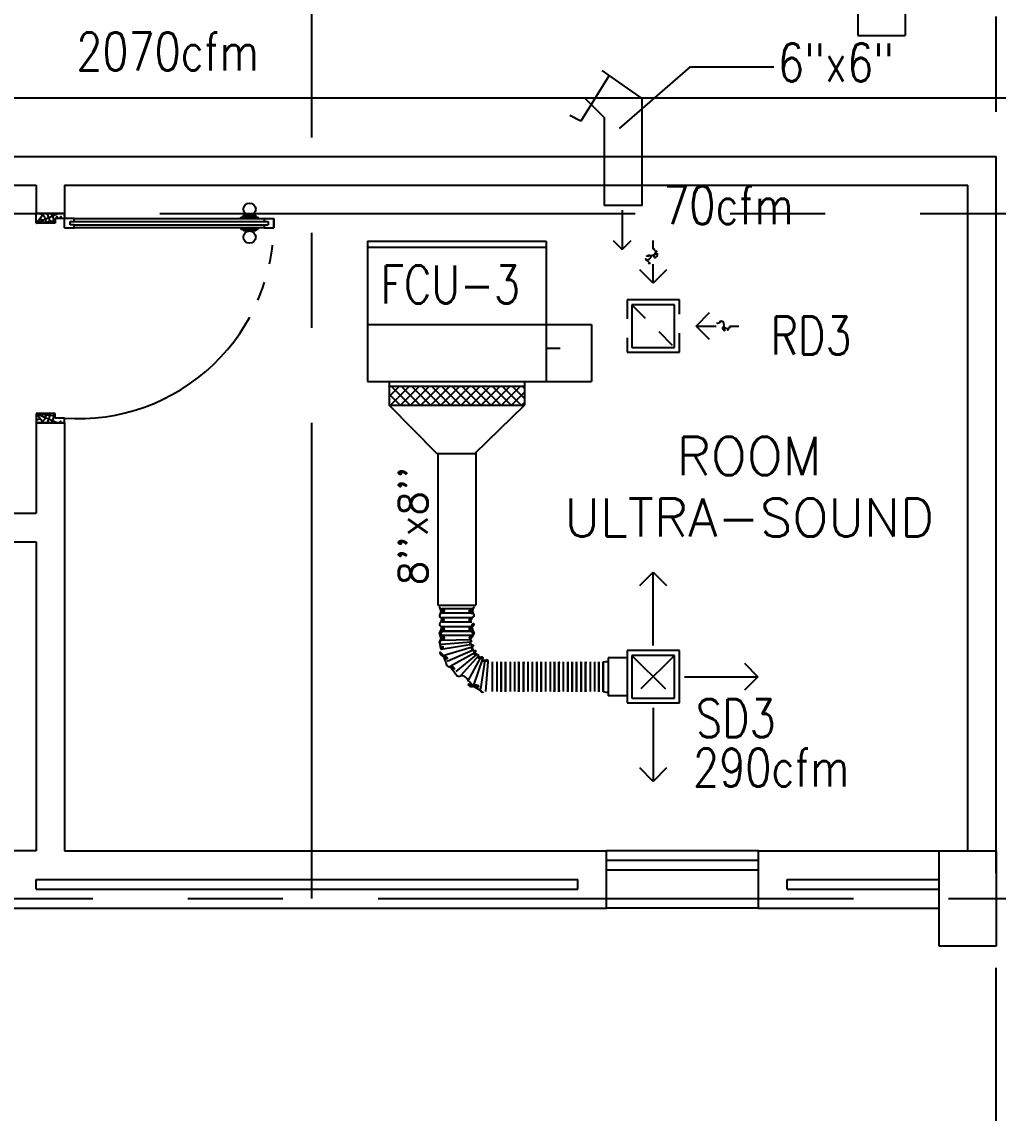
# Model space of a CAD drawing. Extents: x 417866230.2 to 417866327.8, y 43498045.5 to 43498135.4.
# Drawn here: x 417866269.07 to 417866274.21, y 43498061.97 to 43498067.71 of the extents above; entities that cross this region are included whole.
import ezdxf
from ezdxf.enums import TextEntityAlignment as Align

# ---------------------------------------------------------------- set-up
doc = ezdxf.new("R2010")
doc.units = 0
doc.header["$MEASUREMENT"] = 0
doc.linetypes.add('CENTERX2', pattern=[4, 2.5, -0.5, 0.5, -0.5])
doc.linetypes.add('HIDDEN', pattern=[0.375, 0.25, -0.125])
doc.layers.get('0').update_dxf_attribs({"linetype": 'CONTINUOUS'})
for name, color, linetype in [('AXES', 11, 'CENTERX2'), ('COL', 9, 'CONTINUOUS'), ('DOOR', 9, 'CONTINUOUS'), ('DUCT', 6, 'CONTINUOUS'), ('FCU', 6, 'CONTINUOUS'), ('HAT', 12, 'CONTINUOUS'), ('INSUL', 9, 'CONTINUOUS'), ('M-AC-FLEX', 3, 'CONTINUOUS'), ('M-EGU.', 2, 'CONTINUOUS'), ('RM-NAME', 9, 'CONTINUOUS'), ('SCD', 2, 'CONTINUOUS'), ('WALL', 4, 'CONTINUOUS'), ('WIN', 9, 'CONTINUOUS')]:
    doc.layers.add(name, color=color, linetype=linetype)
doc.styles.add('ROMANS', font='ROMANS.shx', dxfattribs={"width": 0.6})

# ---------------------------------------------------------------- blocks, each defined once
blk = doc.blocks.new('RM1')
at = {"layer": 'RM-NAME', "style": 'ROMANS'}
for tag, p in [('ROOMNAME1', (0, 323.8)), ('ROOMNAME2', (0, 0))]:
    blk.add_attdef(tag, text='', height=200, dxfattribs=at).set_placement(p, align=Align.MIDDLE)
blk = doc.blocks.new('A$C74DC60CF')
at = {"layer": 'DOOR', "color": 0, "linetype": 'ByBlock'}
for p, q in [((80.9, 1200), (80.9, 1250)), ((130.9, 1250), (80.9, 1250)), ((80.9, 1250), (130.9, 1250)), ((97.9, 1200), (97.9, 1220)), ((97.9, 1220), (113.9, 1220)), ((113.9, 1200), (113.9, 1220)), ((130.9, 1200), (130.9, 1250)), ((64.7, 1155), (64.7, 1090.2)), ((73.7, 1155), (64.7, 1155)), ((73.7, 1077.6), (73.7, 1167.6)), ((80.9, 1167.6), (73.7, 1167.6)), ((73.7, 1155), (73.7, 1090.2)), ((80.9, 1200), (97.9, 1200)), ((113.9, 1200), (130.9, 1200)), ((130.9, 1167.6), (138.1, 1167.6)), ((138.1, 1077.6), (138.1, 1167.6)), ((138.1, 1155), (138.1, 1090.2)), ((138.1, 1155), (147.1, 1155)), ((147.1, 1155), (147.1, 1090.2)), ((73.7, 1090.2), (64.7, 1090.2)), ((138.1, 1090.2), (147.1, 1090.2)), ((80.9, 1077.6), (73.7, 1077.6)), ((130.9, 1077.6), (138.1, 1077.6)), ((97.9, 200), (80.9, 200)), ((80.9, 200), (80.9, 150)), ((97.9, 180), (97.9, 200)), ((113.9, 180), (97.9, 180)), ((130.9, 200), (113.9, 200)), ((113.9, 200), (113.9, 180)), ((130.9, 150), (130.9, 200)), ((55.9, 150), (55.9, 0)), ((55.9, 150), (80.9, 150)), ((130.9, 150), (80.9, 150)), ((80.9, 150), (80.9, 100)), ((1130.9, 150), (1130.9, 100)), ((1155.9, 150), (1130.9, 150)), ((1155.9, 150), (1155.9, 0)), ((1155.9, 0), (1155.9, 150)), ((80.9, 100), (105.9, 100)), ((105.9, 100), (105.9, 0)), ((1130.9, 100), (1105.9, 100)), ((1105.9, 100), (1105.9, 0)), ((105.9, 0), (55.9, 0)), ((1105.9, 0), (1155.9, 0))]:
    blk.add_line(p, q, dxfattribs=at)
at = {"layer": 'DOOR', "linetype": 'ByBlock'}
for p, q in [((80.9, 200), (80.9, 1200)), ((97.9, 200), (97.9, 1200)), ((113.9, 200), (113.9, 1200)), ((130.9, 1200), (130.9, 200))]:
    blk.add_line(p, q, dxfattribs=at)
at = {"layer": 'DOOR', "color": 9, "linetype": 'ByBlock'}
for p, q in [((105.9, 0), (55.9, 113.7)), ((105.9, 0), (92.6, 100)), ((1105.9, 0), (1155.9, 113.7)), ((1105.9, 0), (1119.3, 100)), ((105.9, 0), (55.9, 40.1)), ((1105.9, 0), (1155.9, 40.1))]:
    blk.add_line(p, q, dxfattribs=at)
at = {"layer": 'DOOR', "color": 0, "linetype": 'ByBlock'}
for centre in [(32.4, 1122.6), (179.5, 1122.6)]:
    blk.add_circle(centre, 32.4, dxfattribs=at)
at = {"layer": 'DOOR', "linetype": 'HIDDEN', "ltscale": 0.5}
blk.add_arc((105.9, 222.7), 1027.6, 355.9414, 91.39409, dxfattribs=at)
at = {"layer": 'DOOR', "color": 9, "linetype": 'ByBlock'}
for centre, radius, start, end in [((105.9, 0), 154.4, 103.71423, 108.89471), ((105.9, 0), 134.4, 100.71998, 111.84015), ((1105.9, 0), 134.4, 68.15985, 79.28002), ((1105.9, 0), 154.4, 71.10529, 76.28577), ((105.9, 0), 114.4, 102.62257, 115.91616), ((105.9, 0), 94.4, 90, 121.98181), ((105.9, 0), 74.4, 90, 132.22357), ((1105.9, 0), 94.4, 58.01819, 90), ((1105.9, 0), 74.4, 47.77643, 90), ((105.9, 0), 54.4, 90, 156.79262), ((105.9, 0), 34.4, 90, 180), ((105.9, 0), 14.4, 90, 180), ((1105.9, 0), 54.4, 23.20738, 90), ((1105.9, 0), 34.4, 0, 90), ((1105.9, 0), 14.4, 0, 90)]:
    blk.add_arc(centre, radius, start, end, dxfattribs=at)
blk = doc.blocks.new('*X118')
at = {"color": 0}
for p, q in [((23911.7, -1650.2), (23966, -1595.9)), ((23911.7, -1597.2), (23912.9, -1595.9)), ((23919, -1695.9), (24019, -1595.9)), ((24022.8, -1695.9), (23922.8, -1595.9)), ((23972, -1695.9), (24072, -1595.9)), ((24075.9, -1695.9), (23975.9, -1595.9)), ((24025.1, -1695.9), (24125.1, -1595.9)), ((24128.9, -1695.9), (24028.9, -1595.9)), ((24078.1, -1695.9), (24178.1, -1595.9)), ((24181.9, -1695.9), (24081.9, -1595.9)), ((24131.1, -1695.9), (24231.1, -1595.9)), ((24235, -1695.9), (24135, -1595.9)), ((24184.2, -1695.9), (24284.2, -1595.9)), ((24288, -1695.9), (24188, -1595.9)), ((24237.2, -1695.9), (24337.2, -1595.9)), ((24341, -1695.9), (24241, -1595.9)), ((24290.2, -1695.9), (24390.2, -1595.9)), ((24394.1, -1695.9), (24294.1, -1595.9)), ((24343.3, -1695.9), (24443.3, -1595.9)), ((24447.1, -1695.9), (24347.1, -1595.9)), ((24396.3, -1695.9), (24496.3, -1595.9)), ((24500.1, -1695.9), (24400.1, -1595.9)), ((24449.3, -1695.9), (24549.3, -1595.9)), ((24553.2, -1695.9), (24453.2, -1595.9)), ((24502.4, -1695.9), (24602.4, -1595.9)), ((24606.2, -1695.9), (24506.2, -1595.9)), ((24623.7, -1660.4), (24559.2, -1595.9)), ((24623.7, -1607.4), (24612.3, -1595.9)), ((23969.8, -1695.9), (23911.7, -1637.8)), ((24555.4, -1695.9), (24623.7, -1627.6)), ((23916.8, -1695.9), (23911.7, -1690.9)), ((24608.4, -1695.9), (24623.7, -1680.7))]:
    blk.add_line(p, q, dxfattribs=at)
blk = doc.blocks.new('WAP12')
at = {"color": 6}
for p, q in [((-558.8, 528.5), (381.2, 528.5)), ((-558.8, 528.5), (-558.8, -208.5)), ((381.2, 528.5), (381.2, -208.5)), ((-558.8, 91.5), (381.2, 91.5)), ((-558.8, -208.5), (381.2, -208.5))]:
    blk.add_line(p, q, dxfattribs=at)
at = {"color": 3}
for p, q in [((-558.8, 496.5), (381.2, 496.5)), ((381.2, 91.5), (619.2, 91.5)), ((619.2, 91.5), (619.2, -208.5)), ((381.2, -33.5), (454.5, -33.5)), ((-444.8, -208.5), (-444.8, -333.5)), ((267.2, -208.5), (267.2, -333.5)), ((381.2, -208.5), (619.2, -208.5)), ((-444.8, -233.5), (267.2, -233.5)), ((-444.8, -333.5), (267.2, -333.5))]:
    blk.add_line(p, q, dxfattribs=at)
at = {"color": 11}
blk.add_blockref('*X118', (-24356.5, 1362.4), dxfattribs=at)
blk = doc.blocks.new('9RCD')
at = {"color": 2}
blk.add_line((0, 407), (0, 450), dxfattribs=at)
at = {"layer": 'M-EGU.'}
for p, q in [((0, 225), (-70.7, 295.7)), ((0, 225), (0, 331.9)), ((70.7, 295.7), (0, 225)), ((-295.7, 70.7), (-225, 0)), ((112.5, 112.5), (-112.5, 112.5)), ((-112.5, 112.5), (-112.5, -112.5)), ((112.5, -112.5), (112.5, 112.5)), ((-225, 0), (-326.1, 0)), ((-225, 0), (-295.7, -70.7)), ((-112.5, -112.5), (112.5, -112.5))]:
    blk.add_line(p, q, dxfattribs=at)
at = {"layer": 'M-EGU.', "linetype": 'HIDDEN'}
for p, q in [((137.5, 137.5), (-137.5, 137.5)), ((-137.5, 137.5), (-137.5, -137.5)), ((137.5, -137.5), (137.5, 137.5)), ((-112.5, -112.5), (112.5, 112.5)), ((-137.5, -137.5), (137.5, -137.5))]:
    blk.add_line(p, q, dxfattribs=at)
at = {"layer": 'M-EGU.', "color": 2}
blk.add_line((-405.7, 0), (-450, 0), dxfattribs=at)
blk.add_lwpolyline([(0, 407, -0.187862), (18.4, 395.6, -0.202645), (23.4, 376.1, -0.616915), (-1.7, 368, 0.668708), (-25.3, 358.4, 0.194285), (-18.2, 340.4, 0.186051), (0, 331.9)], format="xyb", dxfattribs=at)
at = {"layer": 'M-EGU.'}
blk.add_lwpolyline([(-405.7, 0, -0.1324), (-394.5, 16.1, -0.15664), (-379.1, 22.4, -0.736612), (-366.5, -9, 0.774232), (-352.6, -39.4, 0.203349), (-331.5, -25.7, 0.193808), (-326.1, 0)], format="xyb", dxfattribs=at)

msp = doc.modelspace()

# ---------------------------------------------------------------- hatches: boundary and pattern name
at = {"layer": 'HAT'}
h = msp.add_hatch(dxfattribs=at)
h.set_pattern_fill('ANSI31', color=256, scale=300, style=0)
h.set_pattern_definition([(45, (0, 0), (-26.5165042945, 26.5165042945), [])])
h.paths.add_polyline_path([(417866274.1969, 43498063.3521), (417866273.8969, 43498063.3521), (417866273.8969, 43498063.1021), (417866274.1969, 43498063.1021)])
h.paths.add_polyline_path([(417866274.1969, 43498063.1021), (417866273.8969, 43498063.1021), (417866273.8969, 43498062.8521), (417866274.1969, 43498062.8521)])

# ---------------------------------------------------------------- linework, layer by layer
at = {"layer": 'AXES'}
for p, q in [((417866274.1969, 43498056.2378), (417866274.1969, 43498134.3745)), ((417866270.5969, 43498063.1021), (417866270.5969, 43498121.9221)), ((417866241.7969, 43498066.7021), (417866300.0369, 43498066.7021)), ((417866230.9454, 43498063.1021), (417866301.2369, 43498063.1021))]:
    msp.add_line(p, q, dxfattribs=at)
at = {"layer": 'COL'}
for p, q in [((417866273.8969, 43498063.3521), (417866274.1969, 43498063.3521)), ((417866273.8969, 43498062.8521), (417866273.8969, 43498063.3521)), ((417866274.1969, 43498063.3521), (417866274.1969, 43498062.8521)), ((417866274.1969, 43498062.8521), (417866273.8969, 43498062.8521))]:
    msp.add_line(p, q, dxfattribs=at)
at = {"layer": 'DUCT'}
for p, q in [((417866273.4683, 43498068.7973), (417866273.4683, 43498067.6389)), ((417866273.7183, 43498068.7973), (417866273.7183, 43498067.6389)), ((417866273.4683, 43498067.6389), (417866273.7183, 43498067.6389)), ((417866272.1615, 43498067.4281), (417866272.0113, 43498067.1887)), ((417866272.3346, 43498067.3068), (417866272.1247, 43498067.4538)), ((417866268.6154, 43498067.3108), (417866298.7033, 43498067.3108)), ((417866272.0346, 43498067.3068), (417866272.1346, 43498067.2068)), ((417866272.3346, 43498066.7447), (417866272.3346, 43498067.3068)), ((417866272.0113, 43498067.1887), (417866271.9549, 43498067.2175)), ((417866272.1346, 43498067.2068), (417866272.1346, 43498066.7447)), ((417866272.0113, 43498067.1887), (417866272.0113, 43498067.1887)), ((417866272.3346, 43498066.7447), (417866272.1346, 43498066.7447))]:
    msp.add_line(p, q, dxfattribs=at)
at = {"layer": 'DUCT', "color": 4, "linetype": 'Continuous'}
for p, q in [((417866272.2161, 43498067.1503), (417866272.5887, 43498067.4738)), ((417866272.5887, 43498067.4738), (417866273.0268, 43498067.4738))]:
    msp.add_line(p, q, dxfattribs=at)
at = {"layer": 'DUCT', "linetype": 'Continuous'}
for p, q in [((417866271.2549, 43498065.4418), (417866271.0034, 43498065.6951)), ((417866271.4549, 43498065.4418), (417866271.7154, 43498065.6951)), ((417866271.2549, 43498065.4418), (417866271.4549, 43498065.4418)), ((417866271.2594, 43498065.4418), (417866271.2594, 43498064.6438)), ((417866271.4594, 43498065.4461), (417866271.4594, 43498064.6438)), ((417866271.2594, 43498064.6438), (417866271.4594, 43498064.6438))]:
    msp.add_line(p, q, dxfattribs=at)
at = {"layer": 'INSUL'}
for p, q in [((417866269.1469, 43498063.2021), (417866271.9969, 43498063.2021)), ((417866269.1469, 43498063.1521), (417866269.1469, 43498063.2021)), ((417866271.9969, 43498063.1521), (417866271.9969, 43498063.2021)), ((417866273.0969, 43498063.1521), (417866273.0969, 43498063.2021)), ((417866273.0969, 43498063.2021), (417866273.8969, 43498063.2021)), ((417866269.1469, 43498063.1521), (417866271.9969, 43498063.1521)), ((417866273.0969, 43498063.1521), (417866273.8969, 43498063.1521))]:
    msp.add_line(p, q, dxfattribs=at)
at = {"layer": 'M-AC-FLEX', "color": 11}
for p, q in [((417866271.4379, 43498064.6249), (417866271.2808, 43498064.6249)), ((417866271.4379, 43498064.6249), (417866271.2808, 43498064.6249)), ((417866271.4379, 43498064.6249), (417866271.2808, 43498064.6249)), ((417866271.4379, 43498064.6249), (417866271.2808, 43498064.6249)), ((417866271.4379, 43498064.6014), (417866271.2808, 43498064.6014)), ((417866271.4379, 43498064.6014), (417866271.2808, 43498064.6014)), ((417866271.4379, 43498064.6014), (417866271.2808, 43498064.6014)), ((417866271.4379, 43498064.6014), (417866271.2808, 43498064.6014)), ((417866271.4379, 43498064.578), (417866271.2808, 43498064.578)), ((417866271.4379, 43498064.5545), (417866271.2808, 43498064.5545)), ((417866271.2806, 43498064.5314), (417866271.4377, 43498064.5314)), ((417866271.4377, 43498064.508), (417866271.2806, 43498064.508)), ((417866271.2806, 43498064.508), (417866271.4377, 43498064.508)), ((417866271.4377, 43498064.4845), (417866271.2806, 43498064.4845)), ((417866271.2806, 43498064.4611), (417866271.431, 43498064.4631)), ((417866271.4331, 43498064.45), (417866271.2806, 43498064.4376)), ((417866271.438, 43498064.4377), (417866271.2767, 43498064.4106)), ((417866271.4411, 43498064.4231), (417866271.2881, 43498064.3772)), ((417866271.4465, 43498064.4085), (417866271.3086, 43498064.3477)), ((417866271.4536, 43498064.3933), (417866271.324, 43498064.3212)), ((417866271.462, 43498064.3835), (417866271.354, 43498064.2954)), ((417866271.4732, 43498064.3777), (417866271.3782, 43498064.2719)), ((417866271.4849, 43498064.3695), (417866271.4156, 43498064.2432)), ((417866271.4942, 43498064.3615), (417866271.4458, 43498064.2189)), ((417866271.5071, 43498064.3544), (417866271.485, 43498064.2045)), ((417866271.5226, 43498064.3467), (417866271.5106, 43498064.1904)), ((417866271.5461, 43498064.3467), (417866271.5461, 43498064.1896)), ((417866271.5695, 43498064.3467), (417866271.5695, 43498064.1896)), ((417866271.593, 43498064.3467), (417866271.593, 43498064.1896)), ((417866271.593, 43498064.1894), (417866271.593, 43498064.3465)), ((417866271.616, 43498064.3467), (417866271.616, 43498064.1896)), ((417866271.616, 43498064.1894), (417866271.616, 43498064.3465)), ((417866271.6395, 43498064.3467), (417866271.6395, 43498064.1896)), ((417866271.6395, 43498064.3467), (417866271.6395, 43498064.1896)), ((417866271.663, 43498064.3467), (417866271.663, 43498064.1896)), ((417866271.663, 43498064.3467), (417866271.663, 43498064.1896)), ((417866271.6864, 43498064.3467), (417866271.6864, 43498064.1896)), ((417866271.6864, 43498064.3467), (417866271.6864, 43498064.1896)), ((417866271.6864, 43498064.1894), (417866271.6864, 43498064.3465)), ((417866271.6864, 43498064.1894), (417866271.6864, 43498064.3465)), ((417866271.7095, 43498064.3467), (417866271.7095, 43498064.1896)), ((417866271.7095, 43498064.3467), (417866271.7095, 43498064.1896)), ((417866271.7095, 43498064.1894), (417866271.7095, 43498064.3465)), ((417866271.7095, 43498064.1894), (417866271.7095, 43498064.3465)), ((417866271.7329, 43498064.3467), (417866271.7329, 43498064.1896)), ((417866271.7329, 43498064.3467), (417866271.7329, 43498064.1896)), ((417866271.7564, 43498064.3467), (417866271.7564, 43498064.1896)), ((417866271.7564, 43498064.3467), (417866271.7564, 43498064.1896)), ((417866271.7799, 43498064.3467), (417866271.7799, 43498064.1896)), ((417866271.7799, 43498064.3467), (417866271.7799, 43498064.1896)), ((417866271.7799, 43498064.1894), (417866271.7799, 43498064.3465)), ((417866271.7799, 43498064.1894), (417866271.7799, 43498064.3465)), ((417866271.8029, 43498064.3467), (417866271.8029, 43498064.1896)), ((417866271.8029, 43498064.3467), (417866271.8029, 43498064.1896)), ((417866271.8029, 43498064.1894), (417866271.8029, 43498064.3465)), ((417866271.8029, 43498064.1894), (417866271.8029, 43498064.3465)), ((417866271.8264, 43498064.3467), (417866271.8264, 43498064.1896)), ((417866271.8264, 43498064.3467), (417866271.8264, 43498064.1896)), ((417866271.8498, 43498064.3467), (417866271.8498, 43498064.1896)), ((417866271.8498, 43498064.3467), (417866271.8498, 43498064.1896)), ((417866271.8733, 43498064.3467), (417866271.8733, 43498064.1896)), ((417866271.8733, 43498064.3467), (417866271.8733, 43498064.1896)), ((417866271.8733, 43498064.1894), (417866271.8733, 43498064.3465)), ((417866271.8733, 43498064.1894), (417866271.8733, 43498064.3465)), ((417866271.8964, 43498064.3467), (417866271.8964, 43498064.1896)), ((417866271.8964, 43498064.3467), (417866271.8964, 43498064.1896)), ((417866271.8964, 43498064.1894), (417866271.8964, 43498064.3465)), ((417866271.8964, 43498064.1894), (417866271.8964, 43498064.3465)), ((417866271.9198, 43498064.3467), (417866271.9198, 43498064.1896)), ((417866271.9198, 43498064.3467), (417866271.9198, 43498064.1896)), ((417866271.9433, 43498064.3467), (417866271.9433, 43498064.1896)), ((417866271.9433, 43498064.3467), (417866271.9433, 43498064.1896)), ((417866271.9433, 43498064.3467), (417866271.9433, 43498064.1896)), ((417866271.9433, 43498064.1894), (417866271.9433, 43498064.3465)), ((417866271.9667, 43498064.3467), (417866271.9667, 43498064.1896)), ((417866271.9667, 43498064.3467), (417866271.9667, 43498064.1896)), ((417866271.9667, 43498064.3467), (417866271.9667, 43498064.1896)), ((417866271.9668, 43498064.1894), (417866271.9668, 43498064.3465)), ((417866271.9898, 43498064.3467), (417866271.9898, 43498064.1896)), ((417866271.9898, 43498064.1894), (417866271.9898, 43498064.3465)), ((417866272.0137, 43498064.3467), (417866272.0137, 43498064.1896)), ((417866272.0137, 43498064.3467), (417866272.0137, 43498064.1896)), ((417866272.0137, 43498064.1894), (417866272.0137, 43498064.3465)), ((417866272.0137, 43498064.1894), (417866272.0137, 43498064.3465)), ((417866272.0367, 43498064.3467), (417866272.0367, 43498064.1896)), ((417866272.0367, 43498064.3467), (417866272.0367, 43498064.1896)), ((417866272.0367, 43498064.1894), (417866272.0367, 43498064.3465)), ((417866272.0367, 43498064.1894), (417866272.0367, 43498064.3465)), ((417866272.0602, 43498064.3467), (417866272.0602, 43498064.1896)), ((417866272.0602, 43498064.3467), (417866272.0602, 43498064.1896)), ((417866272.0837, 43498064.3467), (417866272.0837, 43498064.1896)), ((417866272.0837, 43498064.3467), (417866272.0837, 43498064.1896)), ((417866272.1071, 43498064.3467), (417866272.1071, 43498064.1896)), ((417866272.1071, 43498064.3467), (417866272.1071, 43498064.1896)), ((417866272.1071, 43498064.1894), (417866272.1071, 43498064.3465)), ((417866272.1071, 43498064.1894), (417866272.1071, 43498064.3465)), ((417866272.1302, 43498064.3467), (417866272.1302, 43498064.1896)), ((417866272.1302, 43498064.3467), (417866272.1302, 43498064.1896)), ((417866272.1302, 43498064.1894), (417866272.1302, 43498064.3465)), ((417866272.1302, 43498064.1894), (417866272.1302, 43498064.3465))]:
    msp.add_line(p, q, dxfattribs=at)
at = {"layer": 'M-AC-FLEX'}
for points in [[(417866271.2808, 43498064.6014, 1), (417866271.2808, 43498064.6249, -0.623356), (417866271.2716, 43498064.6438, -0.623356)], [(417866271.2808, 43498064.6249, -1), (417866271.2808, 43498064.6014, 1), (417866271.2808, 43498064.578, -1), (417866271.2808, 43498064.5545, 1.018005), (417866271.2808, 43498064.5314)], [(417866271.2808, 43498064.6249, -1), (417866271.2808, 43498064.6014, 0.67797), (417866271.2728, 43498064.5812, 0.67797)], [(417866271.2808, 43498064.6014, 1), (417866271.2808, 43498064.6249, -0.204245), (417866271.2724, 43498064.6285, -0.204245)], [(417866271.2724, 43498064.6285, 0.204245), (417866271.2808, 43498064.6249)], [(417866271.2808, 43498064.6014, 1), (417866271.2808, 43498064.6249, -0.204245), (417866271.2724, 43498064.6285, -0.204245)], [(417866271.2724, 43498064.6285, 0.204245), (417866271.2808, 43498064.6249)], [(417866271.2808, 43498064.6249, -1), (417866271.2808, 43498064.6014, 0.204245), (417866271.2724, 43498064.5978, 0.204245)], [(417866271.2808, 43498064.6249, -1), (417866271.2808, 43498064.6014, 0.204245), (417866271.2724, 43498064.5978, 0.204245)], [(417866271.4379, 43498064.6014, -1), (417866271.4379, 43498064.6249, 0.623355), (417866271.4471, 43498064.6438, 0.623355)], [(417866271.4379, 43498064.6014, -1), (417866271.4379, 43498064.6249, 0.204245), (417866271.4463, 43498064.6285, 0.204245)], [(417866271.4379, 43498064.6014, -1), (417866271.4379, 43498064.6249, 0.204245), (417866271.4463, 43498064.6285, 0.204245)], [(417866271.4379, 43498064.6249, 1), (417866271.4379, 43498064.6014, -1), (417866271.4379, 43498064.578, 1), (417866271.4379, 43498064.5545, -0.008922), (417866271.4383, 43498064.5545, -0.008922)], [(417866271.4379, 43498064.6249, 1), (417866271.4379, 43498064.6014, -0.204245), (417866271.4463, 43498064.5978, -0.204245)], [(417866271.4379, 43498064.6249, 1), (417866271.4379, 43498064.6014, -0.204245), (417866271.4463, 43498064.5978, -0.204245)], [(417866271.4379, 43498064.6249, 1), (417866271.4379, 43498064.6014, -0.67797), (417866271.4459, 43498064.5812, -0.67797)], [(417866271.4463, 43498064.6285, -0.204245), (417866271.4379, 43498064.6249)], [(417866271.4463, 43498064.6285, -0.204245), (417866271.4379, 43498064.6249)], [(417866271.2724, 43498064.5978, -0.204245), (417866271.2808, 43498064.6014)], [(417866271.2724, 43498064.5978, -0.204245), (417866271.2808, 43498064.6014)], [(417866271.4377, 43498064.5314, 0.999838), (417866271.4381, 43498064.5545)], [(417866271.4463, 43498064.5978, 0.204245), (417866271.4379, 43498064.6014)], [(417866271.4463, 43498064.5978, 0.204245), (417866271.4379, 43498064.6014)], [(417866271.2806, 43498064.5314, -1), (417866271.2806, 43498064.508, 1), (417866271.2806, 43498064.4845)], [(417866271.2806, 43498064.4611, 1), (417866271.2806, 43498064.4845, -1), (417866271.2806, 43498064.508)], [(417866271.2806, 43498064.508, 1), (417866271.2806, 43498064.4845)], [(417866271.2806, 43498064.4845, -1), (417866271.2806, 43498064.508)], [(417866271.2806, 43498064.508, 1), (417866271.2806, 43498064.5314)], [(417866271.4377, 43498064.5314, 1), (417866271.4377, 43498064.508, -1), (417866271.4377, 43498064.4845)], [(417866271.431, 43498064.4631, -0.736653), (417866271.4377, 43498064.4845, 1), (417866271.4377, 43498064.508)], [(417866271.4377, 43498064.508, -1), (417866271.4377, 43498064.4845)], [(417866271.4381, 43498064.5314, -0.004461), (417866271.4379, 43498064.5314)], [(417866271.2806, 43498064.4845, -1), (417866271.2806, 43498064.4611, 1), (417866271.2806, 43498064.4376)], [(417866271.277, 43498064.4107, 0.575939), (417866271.2806, 43498064.4376, -1), (417866271.2806, 43498064.4611)], [(417866271.2806, 43498064.4845, -0.606794), (417866271.2902, 43498064.4661, -0.606794)], [(417866271.4377, 43498064.4845, 0.606794), (417866271.428, 43498064.4661, 0.606794)], [(417866271.4427, 43498064.424, 0.78893), (417866271.4373, 43498064.4377, -1.030272), (417866271.4331, 43498064.45)], [(417866271.4331, 43498064.45, 0.635837), (417866271.431, 43498064.4631, 0.724161)], [(417866271.2881, 43498064.3772, -0.665042), (417866271.2767, 43498064.4106)], [(417866271.4536, 43498064.3933, 0.850272), (417866271.4496, 43498064.409, -1.072461), (417866271.4427, 43498064.424)], [(417866271.4739, 43498064.379, 0.698197), (417866271.462, 43498064.3835, -1.180405), (417866271.4536, 43498064.3933)], [(417866271.2881, 43498064.3772, -0.652763), (417866271.3086, 43498064.3477, 0.764077), (417866271.324, 43498064.3212, -0.428567), (417866271.354, 43498064.2954, 0.696093), (417866271.3782, 43498064.2719)], [(417866271.4942, 43498064.3615, 1.125229), (417866271.4849, 43498064.3695, -1.12511), (417866271.4739, 43498064.379, -0.893954)], [(417866271.5226, 43498064.3464, 0.879519), (417866271.5071, 43498064.3544, -1.034976), (417866271.4942, 43498064.3615)], [(417866271.5461, 43498064.3467, -0.987495), (417866271.5226, 43498064.3464, -0.606794)], [(417866271.5461, 43498064.3467, -1), (417866271.5695, 43498064.3467)], [(417866271.593, 43498064.3467, -1), (417866271.5695, 43498064.3467, 1), (417866271.5461, 43498064.3467)], [(417866271.5695, 43498064.3467, 1), (417866271.593, 43498064.3467)], [(417866271.593, 43498064.3462, 0.00451), (417866271.593, 43498064.3465, -1.018005), (417866271.616, 43498064.3465)], [(417866271.616, 43498064.3467, 1), (417866271.6395, 43498064.3467, -1), (417866271.663, 43498064.3467)], [(417866271.6395, 43498064.3467, -1), (417866271.616, 43498064.3467)], [(417866271.663, 43498064.3467, 1), (417866271.6395, 43498064.3467)], [(417866271.6395, 43498064.3467, -1), (417866271.663, 43498064.3467)], [(417866271.6864, 43498064.3467, -1), (417866271.663, 43498064.3467, 1), (417866271.6395, 43498064.3467)], [(417866271.663, 43498064.3467, 1), (417866271.6864, 43498064.3467)], [(417866271.6864, 43498064.3467, -0.412332), (417866271.6748, 43498064.3349, -0.412332)], [(417866271.7095, 43498064.3462, -0.00451), (417866271.7095, 43498064.3465, 1.018005), (417866271.6864, 43498064.3465)], [(417866271.6864, 43498064.3462, 0.00451), (417866271.6864, 43498064.3465, -1.018005), (417866271.7095, 43498064.3465)], [(417866271.7095, 43498064.3467, 1), (417866271.7329, 43498064.3467, -1), (417866271.7564, 43498064.3467)], [(417866271.7095, 43498064.3467, 0.412332), (417866271.7211, 43498064.3349, 0.412332)], [(417866271.7329, 43498064.3467, -1), (417866271.7095, 43498064.3467)], [(417866271.7329, 43498064.3467, -1), (417866271.7564, 43498064.3467)], [(417866271.7799, 43498064.3467, -1), (417866271.7564, 43498064.3467, 1), (417866271.7329, 43498064.3467)], [(417866271.7564, 43498064.3467, 1), (417866271.7329, 43498064.3467)], [(417866271.7564, 43498064.3467, 1), (417866271.7799, 43498064.3467)], [(417866271.8029, 43498064.3462, -0.00451), (417866271.8029, 43498064.3465, 1.018005), (417866271.7799, 43498064.3465)], [(417866271.7799, 43498064.3462, 0.00451), (417866271.7799, 43498064.3465, -1.018005), (417866271.8029, 43498064.3465)], [(417866271.8029, 43498064.3467, 1), (417866271.8264, 43498064.3467, -1), (417866271.8498, 43498064.3467)], [(417866271.8264, 43498064.3467, -1), (417866271.8029, 43498064.3467)], [(417866271.8498, 43498064.3467, 1), (417866271.8264, 43498064.3467)], [(417866271.8264, 43498064.3467, -1), (417866271.8498, 43498064.3467)], [(417866271.8733, 43498064.3467, -1), (417866271.8498, 43498064.3467, 1), (417866271.8264, 43498064.3467)], [(417866271.8498, 43498064.3467, 1), (417866271.8733, 43498064.3467)], [(417866271.8733, 43498064.3467, -0.412332), (417866271.8617, 43498064.3349, -0.412332)], [(417866271.8733, 43498064.3462, 0.00451), (417866271.8733, 43498064.3465, -1.018005), (417866271.8964, 43498064.3465)], [(417866271.8964, 43498064.3462, -0.00451), (417866271.8964, 43498064.3465, 1.018005), (417866271.8733, 43498064.3465)], [(417866271.8964, 43498064.3467, 1), (417866271.9198, 43498064.3467, -1), (417866271.9433, 43498064.3467)], [(417866271.9198, 43498064.3467, -1), (417866271.8964, 43498064.3467)], [(417866271.8964, 43498064.3467, 0.412332), (417866271.908, 43498064.3349, 0.412332)], [(417866271.9198, 43498064.3467, -1), (417866271.9433, 43498064.3467)], [(417866271.9667, 43498064.3467, -1), (417866271.9433, 43498064.3467, 1), (417866271.9198, 43498064.3467)], [(417866271.9433, 43498064.3467, 1), (417866271.9198, 43498064.3467)], [(417866271.9202, 43498064.3462, 0.00451), (417866271.9202, 43498064.3465, -1.018005), (417866271.9433, 43498064.3465)], [(417866271.9433, 43498064.3467, 1), (417866271.9667, 43498064.3467, -1), (417866271.9902, 43498064.3467)], [(417866271.9433, 43498064.3467, 1), (417866271.9667, 43498064.3467)], [(417866271.9667, 43498064.3467, -1), (417866271.9433, 43498064.3467)], [(417866271.9902, 43498064.3467, 1), (417866271.9667, 43498064.3467)], [(417866271.9667, 43498064.3467, -1), (417866271.9902, 43498064.3467)], [(417866272.0137, 43498064.3467, -1), (417866271.9902, 43498064.3467, 1), (417866271.9667, 43498064.3467)], [(417866271.9898, 43498064.3462, -0.00451), (417866271.9898, 43498064.3465, 1.018005), (417866271.9668, 43498064.3465)], [(417866271.9902, 43498064.3467, 1), (417866272.0137, 43498064.3467)], [(417866272.0137, 43498064.3467, -0.412332), (417866272.002, 43498064.3349, -0.412332)], [(417866272.0367, 43498064.3462, -0.00451), (417866272.0367, 43498064.3465, 1.018005), (417866272.0137, 43498064.3465)], [(417866272.0137, 43498064.3462, 0.00451), (417866272.0137, 43498064.3465, -1.018005), (417866272.0367, 43498064.3465)], [(417866272.0367, 43498064.3467, 1), (417866272.0602, 43498064.3467, -1), (417866272.0837, 43498064.3467)], [(417866272.0367, 43498064.3467, 0.412332), (417866272.0484, 43498064.3349, 0.412332)], [(417866272.0602, 43498064.3467, -1), (417866272.0367, 43498064.3467)], [(417866272.0602, 43498064.3467, -1), (417866272.0837, 43498064.3467)], [(417866272.1071, 43498064.3467, -1), (417866272.0837, 43498064.3467, 1), (417866272.0602, 43498064.3467)], [(417866272.0837, 43498064.3467, 1), (417866272.0602, 43498064.3467)], [(417866272.0837, 43498064.3467, 1), (417866272.1071, 43498064.3467)], [(417866272.1071, 43498064.3462, 0.00451), (417866272.1071, 43498064.3465, -1.018005), (417866272.1302, 43498064.3465)], [(417866272.1302, 43498064.3462, -0.00451), (417866272.1302, 43498064.3465, 1.018005), (417866272.1071, 43498064.3465)], [(417866272.1302, 43498064.3467, 1), (417866272.1536, 43498064.3467, -0.12762), (417866272.1551, 43498064.3524, -0.12762)], [(417866272.1536, 43498064.3467, -1), (417866272.1302, 43498064.3467)], [(417866271.4458, 43498064.2189, -0.604437), (417866271.4156, 43498064.2432, 0.497993), (417866271.3782, 43498064.2719)], [(417866271.4457, 43498064.2186, -0.562442), (417866271.485, 43498064.2045, 0.803591), (417866271.5106, 43498064.1904)], [(417866271.5106, 43498064.1904, -0.661578), (417866271.5461, 43498064.1896, 1), (417866271.5695, 43498064.1896)], [(417866271.593, 43498064.1896, 1), (417866271.5695, 43498064.1896, -1), (417866271.5461, 43498064.1896)], [(417866271.593, 43498064.1896, 0.999838), (417866271.616, 43498064.1892)], [(417866271.616, 43498064.1896, -0.999838), (417866271.593, 43498064.1892)], [(417866271.593, 43498064.1892, -0.004461), (417866271.593, 43498064.1894)], [(417866271.593, 43498064.1894, 0.008922), (417866271.593, 43498064.189)], [(417866271.616, 43498064.1896, -1), (417866271.6395, 43498064.1896, 1), (417866271.663, 43498064.1896)], [(417866271.616, 43498064.1897, 0.00451), (417866271.616, 43498064.1894, -0.008922), (417866271.616, 43498064.189)], [(417866271.616, 43498064.1892, 0.004461), (417866271.616, 43498064.1894)], [(417866271.6864, 43498064.1896, 1), (417866271.663, 43498064.1896, -1), (417866271.6395, 43498064.1896)], [(417866271.6864, 43498064.1896, 0.412332), (417866271.6748, 43498064.2014, 0.412332)], [(417866271.6864, 43498064.1897, -0.00451), (417866271.6864, 43498064.1894, 0.008922), (417866271.6864, 43498064.189)], [(417866271.7095, 43498064.1896, -0.999838), (417866271.6864, 43498064.1892)], [(417866271.6864, 43498064.1896, 0.999838), (417866271.7095, 43498064.1892)], [(417866271.6864, 43498064.1896, 0.999838), (417866271.7095, 43498064.1892)], [(417866271.7095, 43498064.1896, -0.999838), (417866271.6864, 43498064.1892)], [(417866271.6864, 43498064.1892, -0.004461), (417866271.6864, 43498064.1894)], [(417866271.6864, 43498064.1892, -0.004461), (417866271.6864, 43498064.1894)], [(417866271.6864, 43498064.1894, 0.008922), (417866271.6864, 43498064.189)], [(417866271.7095, 43498064.1896, -0.412332), (417866271.7211, 43498064.2014, -0.412332)], [(417866271.7095, 43498064.1896, -1), (417866271.7329, 43498064.1896, 1), (417866271.7564, 43498064.1896)], [(417866271.7095, 43498064.1897, 0.00451), (417866271.7095, 43498064.1894, -0.008922), (417866271.7095, 43498064.189)], [(417866271.7095, 43498064.1892, 0.004461), (417866271.7095, 43498064.1894)], [(417866271.7095, 43498064.1894, -0.008922), (417866271.7095, 43498064.189)], [(417866271.7095, 43498064.1892, 0.004461), (417866271.7095, 43498064.1894)], [(417866271.7799, 43498064.1896, 1), (417866271.7564, 43498064.1896, -1), (417866271.7329, 43498064.1896)], [(417866271.7799, 43498064.1897, -0.00451), (417866271.7799, 43498064.1894, 0.008922), (417866271.7799, 43498064.189)], [(417866271.8029, 43498064.1896, -0.999838), (417866271.7799, 43498064.1892)], [(417866271.7799, 43498064.1896, 0.999838), (417866271.8029, 43498064.1892)], [(417866271.7799, 43498064.1896, 0.999838), (417866271.8029, 43498064.1892)], [(417866271.8029, 43498064.1896, -0.999838), (417866271.7799, 43498064.1892)], [(417866271.7799, 43498064.1892, -0.004461), (417866271.7799, 43498064.1894)], [(417866271.7799, 43498064.1892, -0.004461), (417866271.7799, 43498064.1894)], [(417866271.7799, 43498064.1894, 0.008922), (417866271.7799, 43498064.189)], [(417866271.8029, 43498064.1896, -1), (417866271.8264, 43498064.1896, 1), (417866271.8498, 43498064.1896)], [(417866271.8029, 43498064.1897, 0.00451), (417866271.8029, 43498064.1894, -0.008922), (417866271.8029, 43498064.189)], [(417866271.8029, 43498064.1892, 0.004461), (417866271.8029, 43498064.1894)], [(417866271.8029, 43498064.1894, -0.008922), (417866271.8029, 43498064.189)], [(417866271.8029, 43498064.1892, 0.004461), (417866271.8029, 43498064.1894)], [(417866271.8733, 43498064.1896, 1), (417866271.8498, 43498064.1896, -1), (417866271.8264, 43498064.1896)], [(417866271.8733, 43498064.1896, 0.412332), (417866271.8617, 43498064.2014, 0.412332)], [(417866271.8733, 43498064.1897, -0.00451), (417866271.8733, 43498064.1894, 0.008922), (417866271.8733, 43498064.189)], [(417866271.8733, 43498064.1896, 0.999838), (417866271.8964, 43498064.1892)], [(417866271.8964, 43498064.1896, -0.999838), (417866271.8733, 43498064.1892)], [(417866271.8964, 43498064.1896, -0.999838), (417866271.8733, 43498064.1892)], [(417866271.8733, 43498064.1896, 0.999838), (417866271.8964, 43498064.1892)], [(417866271.8733, 43498064.1892, -0.004461), (417866271.8733, 43498064.1894)], [(417866271.8733, 43498064.1894, 0.008922), (417866271.8733, 43498064.189)], [(417866271.8733, 43498064.1892, -0.004461), (417866271.8733, 43498064.1894)], [(417866271.8964, 43498064.1896, -1), (417866271.9198, 43498064.1896, 1), (417866271.9433, 43498064.1896)], [(417866271.8964, 43498064.1896, -0.412332), (417866271.908, 43498064.2014, -0.412332)], [(417866271.8964, 43498064.1897, 0.00451), (417866271.8964, 43498064.1894, -0.008922), (417866271.8964, 43498064.189)], [(417866271.8964, 43498064.1892, 0.004461), (417866271.8964, 43498064.1894)], [(417866271.8964, 43498064.1892, 0.004461), (417866271.8964, 43498064.1894)], [(417866271.8964, 43498064.1894, -0.008922), (417866271.8964, 43498064.189)], [(417866271.9667, 43498064.1896, 1), (417866271.9433, 43498064.1896, -1), (417866271.9198, 43498064.1896)], [(417866271.9202, 43498064.1896, 0.999838), (417866271.9433, 43498064.1892)], [(417866271.9433, 43498064.1896, -0.999838), (417866271.9202, 43498064.1892)], [(417866271.9202, 43498064.1892, -0.004461), (417866271.9202, 43498064.1894)], [(417866271.9202, 43498064.1894, 0.008922), (417866271.9202, 43498064.189)], [(417866271.9433, 43498064.1896, -1), (417866271.9667, 43498064.1896, 1), (417866271.9902, 43498064.1896)], [(417866271.9433, 43498064.1897, 0.00451), (417866271.9433, 43498064.1894, -0.008922), (417866271.9433, 43498064.189)], [(417866271.9433, 43498064.1892, 0.004461), (417866271.9433, 43498064.1894)], [(417866272.0137, 43498064.1896, 1), (417866271.9902, 43498064.1896, -1), (417866271.9667, 43498064.1896)], [(417866271.9667, 43498064.1897, -0.00451), (417866271.9668, 43498064.1894, 0.008922), (417866271.9668, 43498064.189)], [(417866271.9898, 43498064.1896, -0.999838), (417866271.9667, 43498064.1892)], [(417866271.9667, 43498064.1896, 0.999838), (417866271.9898, 43498064.1892)], [(417866271.9667, 43498064.1892, -0.004461), (417866271.9668, 43498064.1894)], [(417866271.9898, 43498064.1892, 0.004461), (417866271.9898, 43498064.1894)], [(417866271.9898, 43498064.1894, -0.008922), (417866271.9898, 43498064.189)], [(417866272.0137, 43498064.1896, 0.412332), (417866272.002, 43498064.2014, 0.412332)], [(417866272.0137, 43498064.1897, -0.00451), (417866272.0137, 43498064.1894, 0.008922), (417866272.0137, 43498064.189)], [(417866272.0367, 43498064.1896, -0.999838), (417866272.0137, 43498064.1892)], [(417866272.0137, 43498064.1896, 0.999838), (417866272.0367, 43498064.1892)], [(417866272.0137, 43498064.1896, 0.999838), (417866272.0367, 43498064.1892)], [(417866272.0367, 43498064.1896, -0.999838), (417866272.0137, 43498064.1892)], [(417866272.0137, 43498064.1892, -0.004461), (417866272.0137, 43498064.1894)], [(417866272.0137, 43498064.1892, -0.004461), (417866272.0137, 43498064.1894)], [(417866272.0137, 43498064.1894, 0.008922), (417866272.0137, 43498064.189)], [(417866272.0367, 43498064.1896, -0.412332), (417866272.0484, 43498064.2014, -0.412332)], [(417866272.0367, 43498064.1896, -1), (417866272.0602, 43498064.1896, 1), (417866272.0837, 43498064.1896)], [(417866272.0367, 43498064.1897, 0.00451), (417866272.0367, 43498064.1894, -0.008922), (417866272.0367, 43498064.189)], [(417866272.0367, 43498064.1892, 0.004461), (417866272.0367, 43498064.1894)], [(417866272.0367, 43498064.1894, -0.008922), (417866272.0367, 43498064.189)], [(417866272.0367, 43498064.1892, 0.004461), (417866272.0367, 43498064.1894)], [(417866272.1071, 43498064.1896, 1), (417866272.0837, 43498064.1896, -1), (417866272.0602, 43498064.1896)], [(417866272.1071, 43498064.1897, -0.00451), (417866272.1071, 43498064.1894, 0.008922), (417866272.1071, 43498064.189)], [(417866272.1071, 43498064.1896, 0.999838), (417866272.1302, 43498064.1892)], [(417866272.1302, 43498064.1896, -0.999838), (417866272.1071, 43498064.1892)], [(417866272.1302, 43498064.1896, -0.999838), (417866272.1071, 43498064.1892)], [(417866272.1071, 43498064.1896, 0.999838), (417866272.1302, 43498064.1892)], [(417866272.1071, 43498064.1892, -0.004461), (417866272.1071, 43498064.1894)], [(417866272.1071, 43498064.1894, 0.008922), (417866272.1071, 43498064.189)], [(417866272.1071, 43498064.1892, -0.004461), (417866272.1071, 43498064.1894)], [(417866272.1302, 43498064.1896, -1), (417866272.1536, 43498064.1896, 0.12762), (417866272.1551, 43498064.1839, 0.12762)], [(417866272.1302, 43498064.1897, 0.00451), (417866272.1302, 43498064.1894, -0.008922), (417866272.1302, 43498064.189)], [(417866272.1302, 43498064.1892, 0.004461), (417866272.1302, 43498064.1894)], [(417866272.1302, 43498064.1892, 0.004461), (417866272.1302, 43498064.1894)], [(417866272.1302, 43498064.1894, -0.008922), (417866272.1302, 43498064.189)]]:
    msp.add_lwpolyline(points, format="xyb", dxfattribs=at)
at = {"layer": 'M-EGU.'}
for p, q in [((417866272.2297, 43498066.7211), (417866272.2297, 43498066.5137)), ((417866272.1825, 43498066.5608), (417866272.2297, 43498066.5137)), ((417866272.2297, 43498066.5137), (417866272.2768, 43498066.5608)), ((417866272.3219, 43498064.7472), (417866272.3926, 43498064.8179)), ((417866272.3926, 43498064.4318), (417866272.3926, 43498064.8179)), ((417866272.3926, 43498064.8179), (417866272.4633, 43498064.7472)), ((417866272.2551, 43498064.4054), (417866272.2551, 43498064.1304)), ((417866272.5301, 43498064.4054), (417866272.2551, 43498064.4054)), ((417866272.5301, 43498064.1304), (417866272.5301, 43498064.4054)), ((417866272.1551, 43498064.3679), (417866272.1551, 43498064.1679)), ((417866272.2551, 43498064.3679), (417866272.1551, 43498064.3679)), ((417866272.8719, 43498064.3387), (417866272.9426, 43498064.2679)), ((417866272.5564, 43498064.2679), (417866272.9426, 43498064.2679)), ((417866272.9426, 43498064.2679), (417866272.8719, 43498064.1972)), ((417866272.2551, 43498064.1679), (417866272.1551, 43498064.1679)), ((417866272.2551, 43498064.1304), (417866272.5301, 43498064.1304)), ((417866272.3926, 43498064.1041), (417866272.3926, 43498063.7179)), ((417866272.3926, 43498063.7179), (417866272.3219, 43498063.7887)), ((417866272.4633, 43498063.7887), (417866272.3926, 43498063.7179))]:
    msp.add_line(p, q, dxfattribs=at)
at = {"layer": 'M-EGU.', "linetype": 'HIDDEN'}
for p, q in [((417866272.2801, 43498064.3804), (417866272.2801, 43498064.1554)), ((417866272.2801, 43498064.3804), (417866272.5051, 43498064.1554)), ((417866272.5051, 43498064.3804), (417866272.2801, 43498064.1554)), ((417866272.5051, 43498064.3804), (417866272.2801, 43498064.3804)), ((417866272.5051, 43498064.1554), (417866272.5051, 43498064.3804)), ((417866272.2801, 43498064.1554), (417866272.5051, 43498064.1554))]:
    msp.add_line(p, q, dxfattribs=at)
at = {"layer": 'WALL'}
for p, q in [((417866268.5969, 43498067.0021), (417866274.1969, 43498067.0021)), ((417866274.1969, 43498063.3521), (417866274.1969, 43498067.0021)), ((417866268.5969, 43498066.8521), (417866269.1469, 43498066.8521)), ((417866269.1469, 43498066.8521), (417866269.1469, 43498066.7021)), ((417866269.2969, 43498066.8521), (417866269.2969, 43498066.7021)), ((417866269.2969, 43498066.8521), (417866274.0469, 43498066.8521)), ((417866274.0469, 43498063.3521), (417866274.0469, 43498066.8521)), ((417866269.1469, 43498066.7021), (417866269.2969, 43498066.7021)), ((417866269.1469, 43498065.6021), (417866269.2969, 43498065.6021)), ((417866269.1469, 43498065.6021), (417866269.1469, 43498065.1271)), ((417866269.2969, 43498065.6021), (417866269.2969, 43498063.3521)), ((417866268.1969, 43498065.1271), (417866269.1469, 43498065.1271)), ((417866268.1969, 43498064.9771), (417866269.1469, 43498064.9771)), ((417866269.1469, 43498064.9771), (417866269.1469, 43498063.3521)), ((417866269.1469, 43498063.3521), (417866268.9969, 43498063.3521)), ((417866269.2969, 43498063.3521), (417866272.1469, 43498063.3521)), ((417866272.1469, 43498063.0521), (417866272.1469, 43498063.3521)), ((417866272.9469, 43498063.0521), (417866272.9469, 43498063.3521)), ((417866272.9469, 43498063.3521), (417866273.9469, 43498063.3521)), ((417866268.9969, 43498063.0521), (417866272.1469, 43498063.0521)), ((417866272.9469, 43498063.0521), (417866273.8969, 43498063.0521))]:
    msp.add_line(p, q, dxfattribs=at)
at = {"layer": 'WIN'}
for p, q in [((417866272.9469, 43498063.3521), (417866272.1469, 43498063.3521)), ((417866272.9469, 43498063.3021), (417866272.1469, 43498063.3021)), ((417866272.9469, 43498063.2521), (417866272.1469, 43498063.2521)), ((417866272.9469, 43498063.0521), (417866272.1469, 43498063.0521))]:
    msp.add_line(p, q, dxfattribs=at)

# ---------------------------------------------------------------- block references
at = {"layer": 'DOOR', "xscale": 0.0009999999892897904, "yscale": 0.0009999999892897904, "zscale": 0.001, "rotation": 270}
msp.add_blockref('A$C74DC60CF', (417866269.1469, 43498066.758), dxfattribs=at)
at = {"layer": 'FCU', "linetype": 'Continuous', "xscale": 0.001, "yscale": 0.001, "zscale": 0.001}
msp.add_blockref('WAP12', (417866271.4482, 43498066.0286), dxfattribs=at)
at = {"layer": 'HAT'}
ref = msp.add_blockref('RM1', (417866272.8975, 43498065.4283), dxfattribs=dict(at, xscale=-0.001000000047497451, yscale=0.0009999999892897904, zscale=0.001, rotation=180))
ref.add_attrib('ROOMNAME2', 'ROOM', dxfattribs={"layer": 'RM-NAME', "height": 0.2, "style": 'ROMANS'}).set_placement((417866272.8975, 43498065.4283), align=Align.MIDDLE)
ref.add_attrib('ROOMNAME1', 'ULTRA-SOUND', dxfattribs={"layer": 'RM-NAME', "height": 0.2, "style": 'ROMANS'}).set_placement((417866272.8975, 43498065.1044), align=Align.MIDDLE)
at = {"layer": 'M-EGU.', "xscale": 0.001, "yscale": 0.001, "zscale": 0.001, "rotation": 270}
msp.add_blockref('9RCD', (417866272.3926, 43498066.1111), dxfattribs=at)

# ---------------------------------------------------------------- texts
at = {"layer": 'SCD', "style": 'ROMANS', "width": 0.8}
for s, p in [('2070cfm', (417866269.3587, 43498067.4547)), ('6"x6"', (417866273.0491, 43498067.3964)), ('70cfm', (417866272.4455, 43498066.6468)), ('FCU-3', (417866270.9587, 43498066.2303)), ('RD3', (417866273.0106, 43498065.9611)), ('SD3', (417866272.6179, 43498063.9497)), ('290cfm', (417866272.6022, 43498063.6904))]:
    msp.add_text(s, height=0.2, dxfattribs=at).set_placement(p)
at = {"layer": 'SCD', "style": 'ROMANS'}
msp.add_text("8''x8''", height=0.15, rotation=90, dxfattribs=at).set_placement((417866271.2046, 43498064.7485))

doc.saveas('drawing.dxf')
